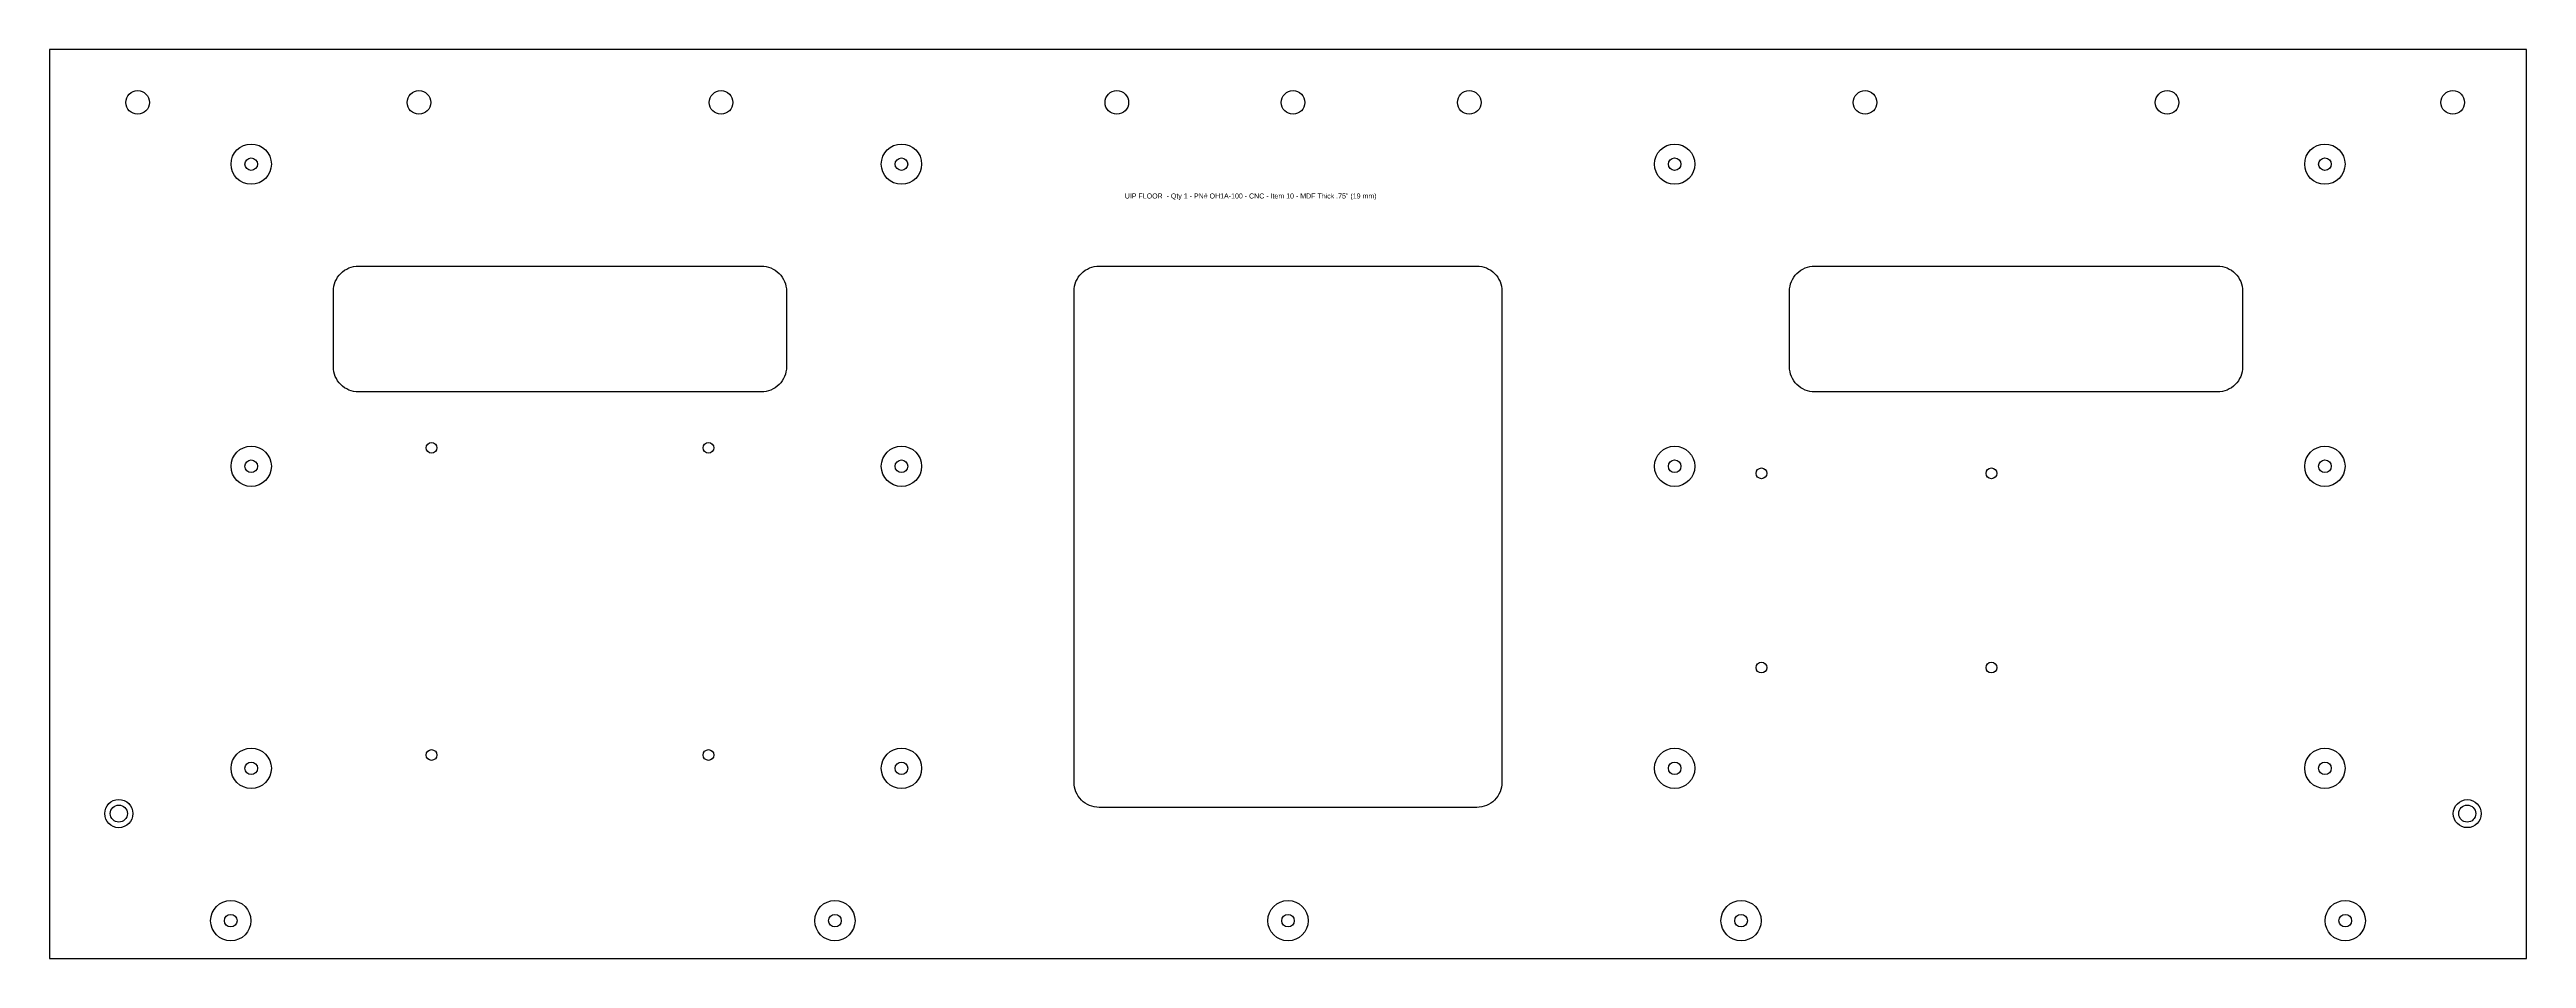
# Model space of a CAD drawing. Header units: inches. Extents: x -5.1 to 49.3, y 0 to 59.5.
# Drawn here: x 0 to 24.6, y 0 to 9.03 of the extents above; entities outside this region: 2.
import ezdxf

# ---------------------------------------------------------------- set-up
doc = ezdxf.new("R2010")
doc.units = ezdxf.units.IN
doc.header["$MEASUREMENT"] = 0
doc.layers.add('Info', color=4, linetype='Continuous')
doc.styles.add('Annotative', font='arial.ttf')

msp = doc.modelspace()

# ---------------------------------------------------------------- linework, layer by layer
at = {"color": 7, "linetype": 'Continuous', "lineweight": 25}
msp.add_lwpolyline([(0, 9.025), (0, 0), (24.6, 0), (24.6, 9.025)], close=True, dxfattribs=at)
for points in [[(2.819, 5.875), (2.819, 6.625, -0.414214), (3.069, 6.875), (7.069, 6.875, -0.414214), (7.319, 6.625), (7.319, 5.875, -0.414214), (7.069, 5.625), (3.069, 5.625, -0.414214)], [(10.425, 6.875), (14.175, 6.875, -0.414214), (14.425, 6.625), (14.425, 1.75, -0.414214), (14.175, 1.5), (10.425, 1.5, -0.414214), (10.175, 1.75), (10.175, 6.625, -0.414214)], [(17.531, 6.875), (21.531, 6.875, -0.414214), (21.781, 6.625), (21.781, 5.875, -0.414214), (21.531, 5.625), (17.531, 5.625, -0.414214), (17.281, 5.875), (17.281, 6.625, -0.414214)]]:
    msp.add_lwpolyline(points, format="xyb", close=True, dxfattribs=at)
for centre, radius in [((0.875, 8.5), 0.117), ((3.669, 8.5), 0.117), ((6.669, 8.5), 0.117), ((10.6, 8.5), 0.117), ((12.35, 8.5), 0.117), ((14.1, 8.5), 0.117), ((18.031, 8.5), 0.117), ((21.031, 8.5), 0.117), ((23.868, 8.5), 0.117), ((2.003, 7.887), 0.2), ((2.003, 7.887), 0.0625), ((8.461, 7.887), 0.2), ((8.461, 7.887), 0.0625), ((16.14, 7.887), 0.2), ((16.14, 7.887), 0.0625), ((22.598, 7.887), 0.2), ((22.598, 7.887), 0.0625), ((2.003, 4.887), 0.2), ((2.003, 4.887), 0.0625), ((3.794, 5.07), 0.0533), ((6.544, 5.07), 0.0533), ((8.461, 4.887), 0.2), ((8.461, 4.887), 0.0625), ((16.14, 4.887), 0.2), ((16.14, 4.887), 0.0625), ((22.598, 4.887), 0.2), ((22.598, 4.887), 0.0625), ((17.002, 4.817), 0.0533), ((19.286, 4.817), 0.0532), ((17.002, 2.888), 0.0533), ((19.286, 2.888), 0.0532), ((2.003, 1.888), 0.2), ((3.794, 2.02), 0.0533), ((6.544, 2.02), 0.0532), ((8.461, 1.888), 0.2), ((16.14, 1.888), 0.2), ((22.598, 1.888), 0.2), ((2.003, 1.888), 0.0625), ((8.461, 1.888), 0.0625), ((16.14, 1.888), 0.0625), ((22.598, 1.888), 0.0625), ((0.688, 1.438), 0.14), ((0.688, 1.438), 0.0847), ((24.012, 1.438), 0.139), ((24.012, 1.438), 0.0847), ((1.8, 0.375), 0.2), ((7.8, 0.375), 0.2), ((12.3, 0.375), 0.2), ((16.8, 0.375), 0.2), ((22.8, 0.375), 0.2), ((1.8, 0.375), 0.0625), ((7.8, 0.375), 0.0625), ((12.3, 0.375), 0.0625), ((16.8, 0.375), 0.0625), ((22.8, 0.375), 0.0625)]:
    msp.add_circle(centre, radius, dxfattribs=at)

# ---------------------------------------------------------------- texts
for s, p in [('.75" (19 mm) NESTED PARTS', (-5.407, 56.356)), ('MDF', (-5.407, 51.537))]:
    msp.add_text(s, height=3).set_placement(p)
at = {"layer": 'Info', "style": 'Annotative'}
msp.add_text('UIP FLOOR  - Qty 1 - PN# OH1A-100 - CNC - Item 10 - MDF Thick .75" (19 mm)', height=0.05, dxfattribs=at).set_placement((10.679, 7.546))

doc.saveas('drawing.dxf')
